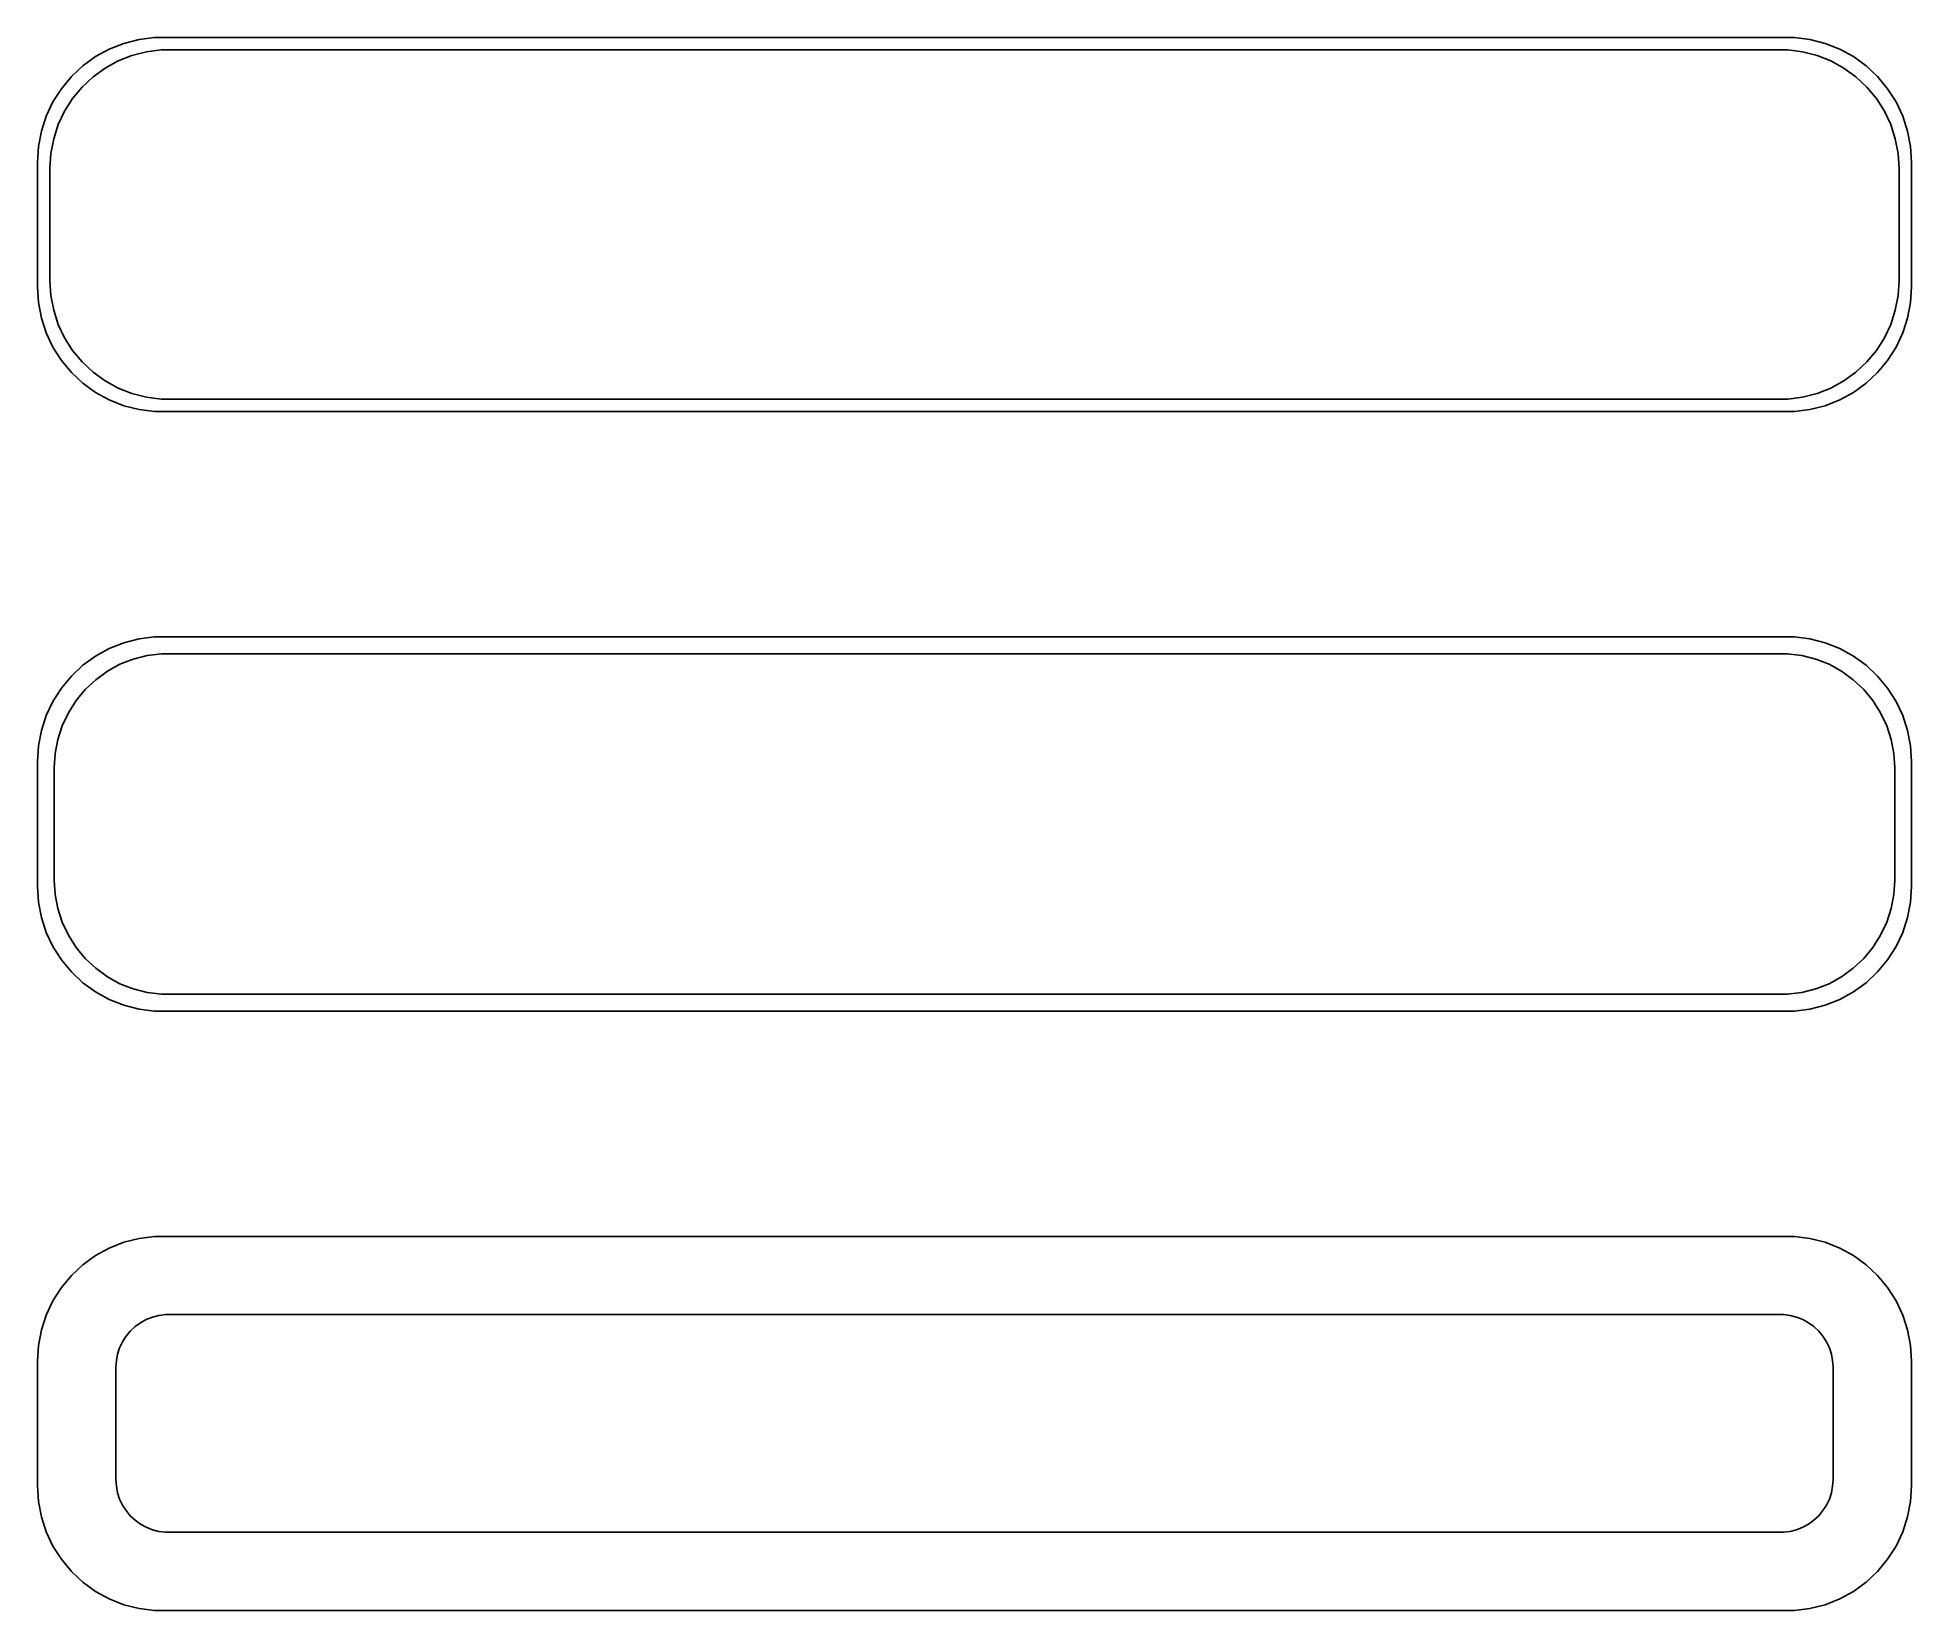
# Model space of a CAD drawing. Header units: metres. Extents: x -37.5 to 37.5, y 64.5 to 127.5.
import ezdxf

# ---------------------------------------------------------------- set-up
doc = ezdxf.new("R2010")
doc.units = ezdxf.units.M

msp = doc.modelspace()

# ---------------------------------------------------------------- linework, layer by layer
for p, q in [((-34.6289, 127.024), (-35.1791, 126.722)), ((-34.0451, 127.255), (-34.6289, 127.024)), ((-34.2724, 126.548), (-33.7178, 126.768)), ((-33.4369, 127.411), (-34.0451, 127.255)), ((-33.7178, 126.768), (-33.1401, 126.916)), ((-32.8139, 127.49), (-33.4369, 127.411)), ((-33.1401, 126.916), (-32.5482, 126.991)), ((32.8139, 127.49), (-32.8139, 127.49)), ((-32.5482, 126.991), (32.5482, 126.991)), ((32.5482, 126.991), (33.1401, 126.916)), ((33.4369, 127.411), (32.8139, 127.49)), ((33.1401, 126.916), (33.7178, 126.768)), ((34.0451, 127.255), (33.4369, 127.411)), ((33.7178, 126.768), (34.2724, 126.548)), ((34.6289, 127.024), (34.0451, 127.255)), ((35.1791, 126.722), (34.6289, 127.024)), ((-35.6871, 126.353), (-36.1448, 125.923)), ((-35.1791, 126.722), (-35.6871, 126.353)), ((-35.2778, 125.91), (-34.7952, 126.261)), ((-34.7952, 126.261), (-34.2724, 126.548)), ((34.2724, 126.548), (34.7952, 126.261)), ((34.7952, 126.261), (35.2778, 125.91)), ((35.6871, 126.353), (35.1791, 126.722)), ((36.1448, 125.923), (35.6871, 126.353)), ((-36.5451, 125.439), (-36.8815, 124.909)), ((-36.1448, 125.923), (-36.5451, 125.439)), ((-36.0928, 125.042), (-35.7126, 125.502)), ((-35.7126, 125.502), (-35.2778, 125.91)), ((35.2778, 125.91), (35.7126, 125.502)), ((35.7126, 125.502), (36.0928, 125.042)), ((36.5451, 125.439), (36.1448, 125.923)), ((36.8815, 124.909), (36.5451, 125.439)), ((-36.8815, 124.909), (-37.1489, 124.341)), ((-36.6664, 123.999), (-36.4124, 124.538)), ((-36.4124, 124.538), (-36.0928, 125.042)), ((36.0928, 125.042), (36.4124, 124.538)), ((36.4124, 124.538), (36.6664, 123.999)), ((37.1489, 124.341), (36.8815, 124.909)), ((-37.1489, 124.341), (-37.3429, 123.743)), ((-36.8508, 123.431), (-36.6664, 123.999)), ((36.6664, 123.999), (36.8508, 123.431)), ((37.3429, 123.743), (37.1489, 124.341)), ((-37.4606, 123.127), (-37.5, 122.5)), ((-37.3429, 123.743), (-37.4606, 123.127)), ((-36.9625, 122.845), (-36.8508, 123.431)), ((36.8508, 123.431), (36.9625, 122.845)), ((37.4606, 123.127), (37.3429, 123.743)), ((37.5, 122.5), (37.4606, 123.127)), ((-37.5, 122.5), (-37.5, 117.5)), ((-37, 122.25), (-36.9625, 122.845)), ((-37, 117.75), (-37, 122.25)), ((36.9625, 122.845), (37, 122.25)), ((37, 122.25), (37, 117.75)), ((37.5, 117.5), (37.5, 122.5)), ((-36.9625, 117.155), (-37, 117.75)), ((37, 117.75), (36.9625, 117.155)), ((-37.5, 117.5), (-37.4606, 116.873)), ((-36.8508, 116.569), (-36.9625, 117.155)), ((36.9625, 117.155), (36.8508, 116.569)), ((37.4606, 116.873), (37.5, 117.5)), ((-37.4606, 116.873), (-37.3429, 116.257)), ((-37.3429, 116.257), (-37.1489, 115.659)), ((-36.6664, 116.001), (-36.8508, 116.569)), ((36.8508, 116.569), (36.6664, 116.001)), ((37.1489, 115.659), (37.3429, 116.257)), ((37.3429, 116.257), (37.4606, 116.873)), ((-37.1489, 115.659), (-36.8815, 115.091)), ((-36.4124, 115.462), (-36.6664, 116.001)), ((36.6664, 116.001), (36.4124, 115.462)), ((36.8815, 115.091), (37.1489, 115.659)), ((-36.8815, 115.091), (-36.5451, 114.561)), ((-36.0928, 114.958), (-36.4124, 115.462)), ((-35.7126, 114.498), (-36.0928, 114.958)), ((36.0928, 114.958), (35.7126, 114.498)), ((36.4124, 115.462), (36.0928, 114.958)), ((36.5451, 114.561), (36.8815, 115.091)), ((-36.5451, 114.561), (-36.1448, 114.077)), ((-36.1448, 114.077), (-35.6871, 113.647)), ((-35.2778, 114.09), (-35.7126, 114.498)), ((-34.7952, 113.739), (-35.2778, 114.09)), ((35.2778, 114.09), (34.7952, 113.739)), ((35.7126, 114.498), (35.2778, 114.09)), ((35.6871, 113.647), (36.1448, 114.077)), ((36.1448, 114.077), (36.5451, 114.561)), ((-35.6871, 113.647), (-35.1791, 113.278)), ((-35.1791, 113.278), (-34.6289, 112.976)), ((-34.2724, 113.452), (-34.7952, 113.739)), ((-33.7178, 113.232), (-34.2724, 113.452)), ((34.2724, 113.452), (33.7178, 113.232)), ((34.7952, 113.739), (34.2724, 113.452)), ((34.6289, 112.976), (35.1791, 113.278)), ((35.1791, 113.278), (35.6871, 113.647)), ((-34.6289, 112.976), (-34.0451, 112.745)), ((-34.0451, 112.745), (-33.4369, 112.589)), ((-33.1401, 113.084), (-33.7178, 113.232)), ((-33.4369, 112.589), (-32.8139, 112.51)), ((-32.5482, 113.009), (-33.1401, 113.084)), ((-32.8139, 112.51), (32.8139, 112.51)), ((32.5482, 113.009), (-32.5482, 113.009)), ((33.1401, 113.084), (32.5482, 113.009)), ((32.8139, 112.51), (33.4369, 112.589)), ((33.7178, 113.232), (33.1401, 113.084)), ((33.4369, 112.589), (34.0451, 112.745)), ((34.0451, 112.745), (34.6289, 112.976)), ((-34.6289, 103.024), (-35.1791, 102.722)), ((-34.0451, 103.255), (-34.6289, 103.024)), ((-33.4369, 103.411), (-34.0451, 103.255)), ((-32.8139, 103.49), (-33.4369, 103.411)), ((-33.1079, 102.747), (-32.5375, 102.819)), ((32.8139, 103.49), (-32.8139, 103.49)), ((-32.5375, 102.819), (32.5375, 102.819)), ((32.5375, 102.819), (33.1079, 102.747)), ((33.4369, 103.411), (32.8139, 103.49)), ((34.0451, 103.255), (33.4369, 103.411)), ((34.6289, 103.024), (34.0451, 103.255)), ((35.1791, 102.722), (34.6289, 103.024)), ((-35.6871, 102.353), (-36.1448, 101.923)), ((-35.1791, 102.722), (-35.6871, 102.353)), ((-35.1684, 101.778), (-34.7032, 102.116)), ((-34.7032, 102.116), (-34.1994, 102.393)), ((-34.1994, 102.393), (-33.6648, 102.604)), ((-33.6648, 102.604), (-33.1079, 102.747)), ((33.1079, 102.747), (33.6648, 102.604)), ((33.6648, 102.604), (34.1994, 102.393)), ((34.1994, 102.393), (34.7032, 102.116)), ((34.7032, 102.116), (35.1684, 101.778)), ((35.6871, 102.353), (35.1791, 102.722)), ((36.1448, 101.923), (35.6871, 102.353)), ((-36.5451, 101.439), (-36.8815, 100.909)), ((-36.1448, 101.923), (-36.5451, 101.439)), ((-35.954, 100.941), (-35.5875, 101.384)), ((-35.5875, 101.384), (-35.1684, 101.778)), ((35.1684, 101.778), (35.5875, 101.384)), ((35.5875, 101.384), (35.954, 100.941)), ((36.5451, 101.439), (36.1448, 101.923)), ((36.8815, 100.909), (36.5451, 101.439)), ((-36.8815, 100.909), (-37.1489, 100.341)), ((-36.2621, 100.456), (-35.954, 100.941)), ((35.954, 100.941), (36.2621, 100.456)), ((37.1489, 100.341), (36.8815, 100.909)), ((-37.1489, 100.341), (-37.3429, 99.7434)), ((-36.6846, 99.3886), (-36.5069, 99.9354)), ((-36.5069, 99.9354), (-36.2621, 100.456)), ((36.2621, 100.456), (36.5069, 99.9354)), ((36.5069, 99.9354), (36.6846, 99.3886)), ((37.3429, 99.7434), (37.1489, 100.341)), ((-37.4606, 99.1267), (-37.5, 98.5)), ((-37.3429, 99.7434), (-37.4606, 99.1267)), ((-36.7923, 98.8238), (-36.6846, 99.3886)), ((36.6846, 99.3886), (36.7923, 98.8238)), ((37.4606, 99.1267), (37.3429, 99.7434)), ((37.5, 98.5), (37.4606, 99.1267)), ((-37.5, 98.5), (-37.5, 93.5)), ((-36.8284, 98.25), (-36.7923, 98.8238)), ((-36.8284, 93.75), (-36.8284, 98.25)), ((36.7923, 98.8238), (36.8284, 98.25)), ((36.8284, 98.25), (36.8284, 93.75)), ((37.5, 93.5), (37.5, 98.5)), ((-36.7923, 93.1762), (-36.8284, 93.75)), ((36.8284, 93.75), (36.7923, 93.1762)), ((-37.5, 93.5), (-37.4606, 92.8733)), ((-36.6846, 92.6114), (-36.7923, 93.1762)), ((36.7923, 93.1762), (36.6846, 92.6114)), ((37.4606, 92.8733), (37.5, 93.5)), ((-37.4606, 92.8733), (-37.3429, 92.2566)), ((-37.3429, 92.2566), (-37.1489, 91.6594)), ((-36.5069, 92.0646), (-36.6846, 92.6114)), ((36.6846, 92.6114), (36.5069, 92.0646)), ((37.1489, 91.6594), (37.3429, 92.2566)), ((37.3429, 92.2566), (37.4606, 92.8733)), ((-37.1489, 91.6594), (-36.8815, 91.0912)), ((-36.2621, 91.5443), (-36.5069, 92.0646)), ((-35.954, 91.0589), (-36.2621, 91.5443)), ((36.2621, 91.5443), (35.954, 91.0589)), ((36.5069, 92.0646), (36.2621, 91.5443)), ((36.8815, 91.0912), (37.1489, 91.6594)), ((-36.8815, 91.0912), (-36.5451, 90.5611)), ((-35.5875, 90.6158), (-35.954, 91.0589)), ((35.954, 91.0589), (35.5875, 90.6158)), ((36.5451, 90.5611), (36.8815, 91.0912)), ((-36.5451, 90.5611), (-36.1448, 90.0773)), ((-36.1448, 90.0773), (-35.6871, 89.6474)), ((-35.1684, 90.2223), (-35.5875, 90.6158)), ((-34.7032, 89.8843), (-35.1684, 90.2223)), ((35.1684, 90.2223), (34.7032, 89.8843)), ((35.5875, 90.6158), (35.1684, 90.2223)), ((35.6871, 89.6474), (36.1448, 90.0773)), ((36.1448, 90.0773), (36.5451, 90.5611)), ((-35.6871, 89.6474), (-35.1791, 89.2784)), ((-35.1791, 89.2784), (-34.6289, 88.9759)), ((-34.1994, 89.6073), (-34.7032, 89.8843)), ((-33.6648, 89.3956), (-34.1994, 89.6073)), ((-33.1079, 89.2527), (-33.6648, 89.3956)), ((-32.5375, 89.1806), (-33.1079, 89.2527)), ((33.1079, 89.2527), (32.5375, 89.1806)), ((33.6648, 89.3956), (33.1079, 89.2527)), ((34.1994, 89.6073), (33.6648, 89.3956)), ((34.7032, 89.8843), (34.1994, 89.6073)), ((34.6289, 88.9759), (35.1791, 89.2784)), ((35.1791, 89.2784), (35.6871, 89.6474)), ((-34.6289, 88.9759), (-34.0451, 88.7447)), ((-34.0451, 88.7447), (-33.4369, 88.5886)), ((-33.4369, 88.5886), (-32.8139, 88.5099)), ((-32.8139, 88.5099), (32.8139, 88.5099)), ((32.5375, 89.1806), (-32.5375, 89.1806)), ((32.8139, 88.5099), (33.4369, 88.5886)), ((33.4369, 88.5886), (34.0451, 88.7447)), ((34.0451, 88.7447), (34.6289, 88.9759)), ((-34.6289, 79.0241), (-35.1791, 78.7216)), ((-34.0451, 79.2553), (-34.6289, 79.0241)), ((-33.4369, 79.4114), (-34.0451, 79.2553)), ((-32.8139, 79.4901), (-33.4369, 79.4114)), ((32.8139, 79.4901), (-32.8139, 79.4901)), ((33.4369, 79.4114), (32.8139, 79.4901)), ((34.0451, 79.2553), (33.4369, 79.4114)), ((34.6289, 79.0241), (34.0451, 79.2553)), ((35.1791, 78.7216), (34.6289, 79.0241)), ((-35.6871, 78.3526), (-36.1448, 77.9227)), ((-35.1791, 78.7216), (-35.6871, 78.3526)), ((35.6871, 78.3526), (35.1791, 78.7216)), ((36.1448, 77.9227), (35.6871, 78.3526)), ((-36.5451, 77.4389), (-36.8815, 76.9088)), ((-36.1448, 77.9227), (-36.5451, 77.4389)), ((36.5451, 77.4389), (36.1448, 77.9227)), ((36.8815, 76.9088), (36.5451, 77.4389)), ((-36.8815, 76.9088), (-37.1489, 76.3406)), ((37.1489, 76.3406), (36.8815, 76.9088)), ((-37.1489, 76.3406), (-37.3429, 75.7434)), ((-33.7879, 75.6941), (-33.5947, 75.8755)), ((-33.5947, 75.8755), (-33.3804, 76.0312)), ((-33.3804, 76.0312), (-33.1482, 76.1588)), ((-33.1482, 76.1588), (-32.9019, 76.2564)), ((-32.9019, 76.2564), (-32.6453, 76.3223)), ((-32.6453, 76.3223), (-32.3825, 76.3555)), ((-32.3825, 76.3555), (32.3825, 76.3555)), ((32.3825, 76.3555), (32.6453, 76.3223)), ((32.6453, 76.3223), (32.9019, 76.2564)), ((32.9019, 76.2564), (33.1482, 76.1588)), ((33.1482, 76.1588), (33.3804, 76.0312)), ((33.3804, 76.0312), (33.5947, 75.8755)), ((33.5947, 75.8755), (33.7879, 75.6941)), ((37.3429, 75.7434), (37.1489, 76.3406)), ((-37.4606, 75.1267), (-37.5, 74.5)), ((-37.3429, 75.7434), (-37.4606, 75.1267)), ((-34.2934, 74.7746), (-34.2115, 75.0266)), ((-34.2115, 75.0266), (-34.0987, 75.2663)), ((-34.0987, 75.2663), (-33.9567, 75.49)), ((-33.9567, 75.49), (-33.7879, 75.6941)), ((33.7879, 75.6941), (33.9567, 75.49)), ((33.9567, 75.49), (34.0987, 75.2663)), ((34.0987, 75.2663), (34.2115, 75.0266)), ((34.2115, 75.0266), (34.2934, 74.7746)), ((37.4606, 75.1267), (37.3429, 75.7434)), ((37.5, 74.5), (37.4606, 75.1267)), ((-37.5, 74.5), (-37.5, 69.5)), ((-34.3596, 74.25), (-34.343, 74.5144)), ((-34.3596, 69.75), (-34.3596, 74.25)), ((-34.343, 74.5144), (-34.2934, 74.7746)), ((34.2934, 74.7746), (34.343, 74.5144)), ((34.343, 74.5144), (34.3596, 74.25)), ((34.3596, 74.25), (34.3596, 69.75)), ((37.5, 69.5), (37.5, 74.5)), ((-34.343, 69.4856), (-34.3596, 69.75)), ((34.3596, 69.75), (34.343, 69.4856)), ((-37.5, 69.5), (-37.4606, 68.8733)), ((-34.2934, 69.2254), (-34.343, 69.4856)), ((-34.2115, 68.9734), (-34.2934, 69.2254)), ((34.2934, 69.2254), (34.2115, 68.9734)), ((34.343, 69.4856), (34.2934, 69.2254)), ((37.4606, 68.8733), (37.5, 69.5)), ((-37.4606, 68.8733), (-37.3429, 68.2566)), ((-37.3429, 68.2566), (-37.1489, 67.6594)), ((-34.0987, 68.7337), (-34.2115, 68.9734)), ((-33.9567, 68.51), (-34.0987, 68.7337)), ((-33.7879, 68.3059), (-33.9567, 68.51)), ((-33.5947, 68.1245), (-33.7879, 68.3059)), ((33.7879, 68.3059), (33.5947, 68.1245)), ((33.9567, 68.51), (33.7879, 68.3059)), ((34.0987, 68.7337), (33.9567, 68.51)), ((34.2115, 68.9734), (34.0987, 68.7337)), ((37.1489, 67.6594), (37.3429, 68.2566)), ((37.3429, 68.2566), (37.4606, 68.8733)), ((-37.1489, 67.6594), (-36.8815, 67.0912)), ((-33.3804, 67.9688), (-33.5947, 68.1245)), ((-33.1482, 67.8412), (-33.3804, 67.9688)), ((-32.9019, 67.7436), (-33.1482, 67.8412)), ((-32.6453, 67.6777), (-32.9019, 67.7436)), ((-32.3825, 67.6445), (-32.6453, 67.6777)), ((32.3825, 67.6445), (-32.3825, 67.6445)), ((32.6453, 67.6777), (32.3825, 67.6445)), ((32.9019, 67.7436), (32.6453, 67.6777)), ((33.1482, 67.8412), (32.9019, 67.7436)), ((33.3804, 67.9688), (33.1482, 67.8412)), ((33.5947, 68.1245), (33.3804, 67.9688)), ((36.8815, 67.0912), (37.1489, 67.6594)), ((-36.8815, 67.0912), (-36.5451, 66.5611)), ((36.5451, 66.5611), (36.8815, 67.0912)), ((-36.5451, 66.5611), (-36.1448, 66.0773)), ((-36.1448, 66.0773), (-35.6871, 65.6474)), ((35.6871, 65.6474), (36.1448, 66.0773)), ((36.1448, 66.0773), (36.5451, 66.5611)), ((-35.6871, 65.6474), (-35.1791, 65.2784)), ((-35.1791, 65.2784), (-34.6289, 64.9759)), ((34.6289, 64.9759), (35.1791, 65.2784)), ((35.1791, 65.2784), (35.6871, 65.6474)), ((-34.6289, 64.9759), (-34.0451, 64.7447)), ((-34.0451, 64.7447), (-33.4369, 64.5886)), ((-33.4369, 64.5886), (-32.8139, 64.5099)), ((-32.8139, 64.5099), (32.8139, 64.5099)), ((32.8139, 64.5099), (33.4369, 64.5886)), ((33.4369, 64.5886), (34.0451, 64.7447)), ((34.0451, 64.7447), (34.6289, 64.9759))]:
    msp.add_line(p, q)

doc.saveas('drawing.dxf')
